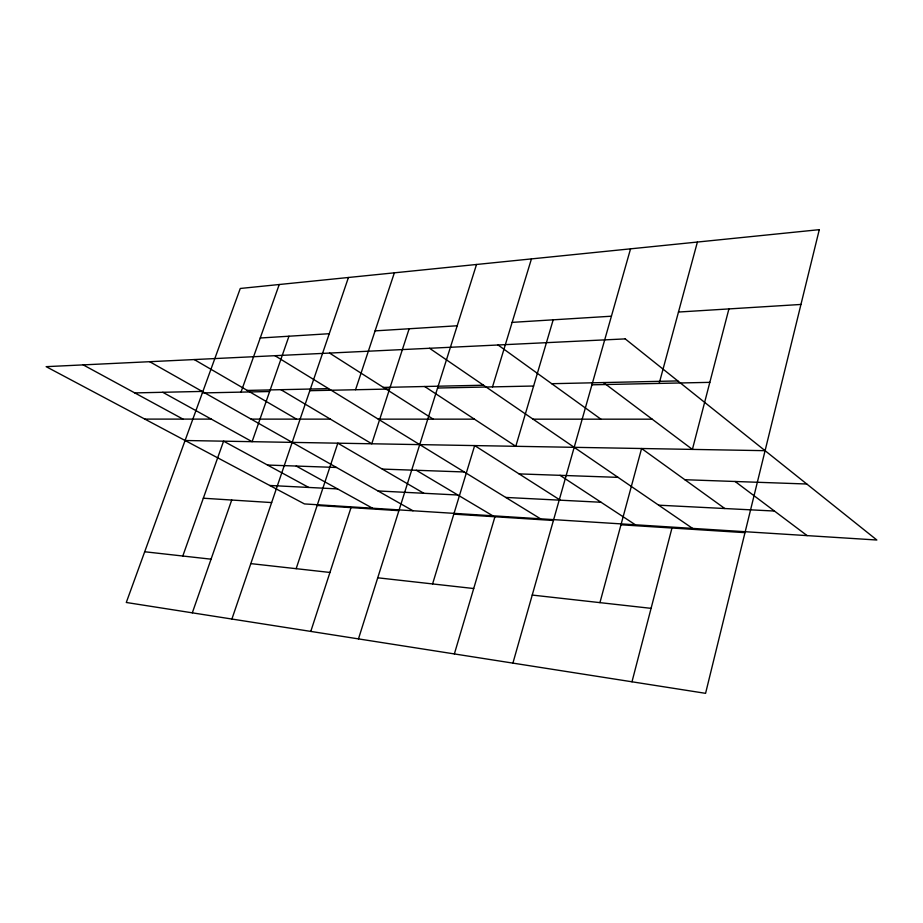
<?xml version="1.0" encoding="UTF-8"?>
<svg xmlns="http://www.w3.org/2000/svg" width="923" height="923" viewBox="0 0 923 923"><rect width="100%" height="100%" fill="white"/><g stroke="black" fill="none" stroke-linecap="round" stroke-linejoin="round"><path stroke-width="1.38" d="M631.99 681.785L671.967 528.025M728.916 308.917L692.4 449.409L603.446 382.56M599.938 602.627L641.589 448.509L724.809 508.527M659.184 383.403L697.396 242.045M512.911 663.118L630.547 248.841M454.37 653.934L494.936 516.765M553.189 319.82L515.784 446.305L424.661 386.506M432.587 583.924L474.664 445.578L560.33 500.197M492.513 386.887L531.44 258.901M358.47 638.889L476.522 264.486M310.786 631.413L351.017 507.615M409.154 328.761L371.773 443.778L280.892 389.679M296.156 568.683L337.818 443.178L423.842 493.286M355.551 389.737L394.363 272.827M231.904 619.033L348.444 277.488M192.319 612.826L231.719 500.035M288.957 336.214L252.106 441.679L162.748 392.287M182.8 556.015L223.585 441.171L308.755 487.448M241.007 392.125L279.231 284.526M260.24 338.003L329.257 333.711M375.096 330.872L457.197 325.773M512.138 322.369L611.418 316.208M678.474 312.043L800.945 304.452M134.77 392.91L202.183 391.421M247.237 390.429L328.565 388.629M383.426 387.418L483.479 385.214M551.735 383.703L677.817 380.922M202.356 392.933L269.631 391.525M309.816 390.694L389.564 389.033M437.571 388.029L533.609 386.022M591.931 384.81L709.833 382.353M144.83 419.1L211.286 419.111M251.102 419.123L330.376 419.134M378.245 419.146L474.41 419.157M533.056 419.169L652.18 419.18M185.085 440.502L765.086 450.678M267.508 465.042L336.491 467.465M382.284 469.08L464.246 471.965M519.061 473.891L618.052 477.364M684.854 479.718L806.783 484.01M269.712 485.475L337.587 488.913M377.992 490.955L457.854 495.005M505.723 497.428L601.046 502.262M658.653 505.181L774.432 511.042M203.325 498.224L271.65 502.574M317.143 505.458L398.898 510.661M453.804 514.146L553.408 520.48M620.983 524.783L744.976 532.663M144.703 551.758L211.055 559.176M250.814 563.618L329.949 572.456M377.738 577.798L473.707 588.528M532.236 595.07L651.084 608.349M83.197 364.885L182.985 419.111M296.214 466.046L372.523 508.215M149.676 361.689L412.985 510.765M194.245 359.555L296.525 419.123M416.296 470.269L492.79 515.795M274.927 355.69L540.532 518.807M329.546 353.071L433.199 419.146M560.007 475.322L635.382 524.795M429.553 348.283L692.562 528.394M498.062 344.994L600.919 419.18M735.1 481.483L807.14 535.617M819.289 229.665L705.576 693.335L126.289 602.477L240.268 288.472L819.289 229.665M625.229 338.891L46.15 366.662L304.428 503.923L876.85 540.013L625.229 338.891"/></g></svg>
